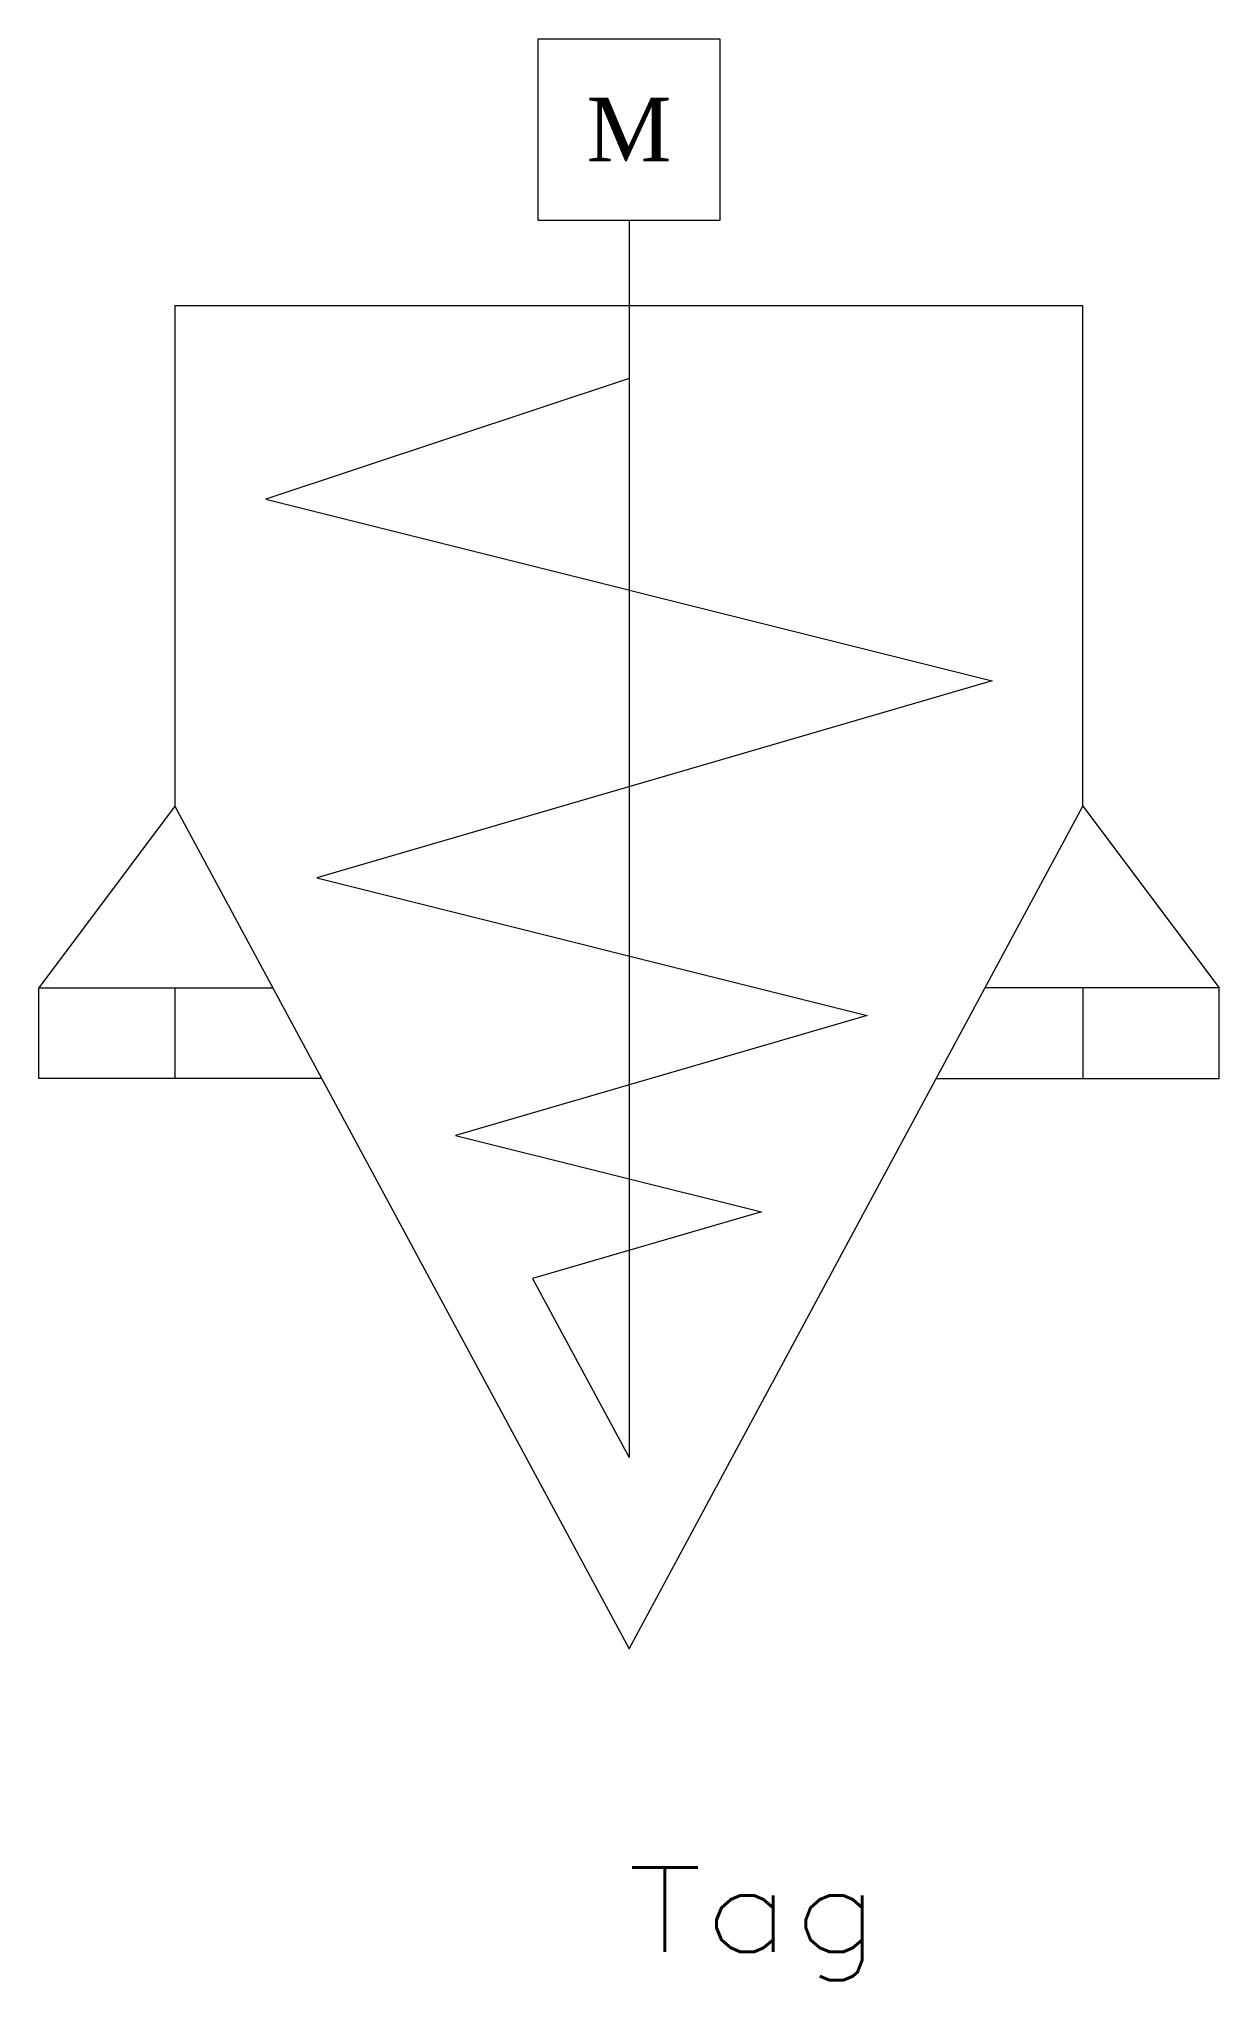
# Model space of a CAD drawing. Header units: inches. Extents: x -8.9 to 8.9, y -17 to 12.2.
import ezdxf
from ezdxf.enums import TextEntityAlignment as Align

# ---------------------------------------------------------------- set-up
doc = ezdxf.new("R2010")
doc.units = ezdxf.units.IN
doc.header["$MEASUREMENT"] = 0
doc.layers.get('0').update_dxf_attribs({"lineweight": 0})
doc.styles.add('_TCW_TXTSTY_2', font='TIMES.TTF')
doc.styles.get("Standard").update_dxf_attribs({"font": 'TXT.SHX'})

msp = doc.modelspace()

# ---------------------------------------------------------------- linework, layer by layer
at = {"color": 0, "linetype": 'ByBlock'}
for p, q in [((-1.353, 9.449), (-1.353, 12.181)), ((-1.353, 12.181), (1.379, 12.181)), ((1.379, 12.181), (1.379, 9.449)), ((1.379, 9.449), (-1.353, 9.449)), ((0.013, 9.449), (0.013, -9.172)), ((-6.818, 8.165), (-6.818, 0.631)), ((6.843, 8.163), (-6.818, 8.163)), ((6.843, 0.631), (6.843, 8.163)), ((0.013, 7.071), (-5.451, 5.25)), ((-5.451, 5.25), (5.477, 2.518)), ((5.477, 2.518), (-4.686, -0.446)), ((-6.818, 0.631), (-8.867, -2.101)), ((-6.818, 0.631), (0.013, -12.053)), ((0.013, -12.053), (6.843, 0.631)), ((6.843, 0.631), (8.892, -2.101)), ((-4.686, -0.446), (3.596, -2.517)), ((-8.867, -3.467), (-8.867, -2.101)), ((-8.867, -2.101), (-5.346, -2.101)), ((-6.818, -2.101), (-6.818, -3.467)), ((8.892, -2.101), (5.372, -2.101)), ((6.843, -2.101), (6.843, -3.467)), ((8.892, -3.467), (8.892, -2.101)), ((3.596, -2.517), (-2.598, -4.324)), ((-4.611, -3.467), (-8.867, -3.467)), ((4.636, -3.467), (8.892, -3.467)), ((-2.598, -4.324), (2.004, -5.474)), ((2.004, -5.474), (-1.438, -6.478)), ((-1.438, -6.478), (0.013, -9.172))]:
    msp.add_line(p, q, dxfattribs=at)

# ---------------------------------------------------------------- texts
at = {"color": 0, "linetype": 'Continuous', "style": '_TCW_TXTSTY_2', "width": 1.018714}
msp.add_text('M', height=0.956, dxfattribs=at).set_placement((-0.627, 10.337), (0.652, 10.337), align=Align.FIT)
at = {"linetype": 'Continuous', "width": 1.166667}
msp.add_text('Tag', height=1.272, dxfattribs=at).set_placement((-0.011, -16.614), (3.805, -16.614), align=Align.FIT)

doc.saveas('drawing.dxf')
